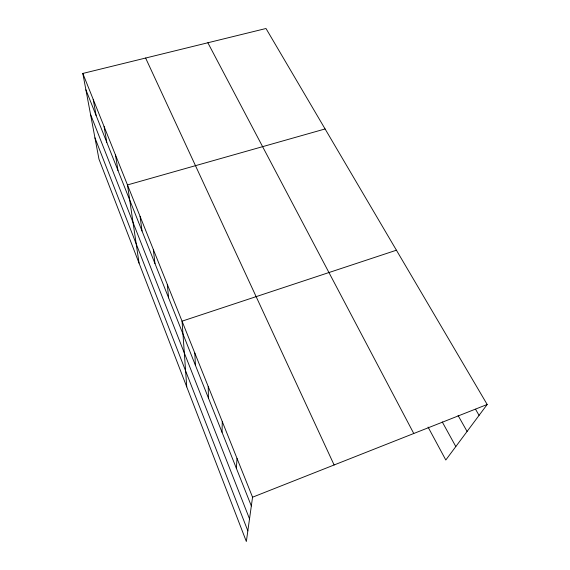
<?xml version="1.0" encoding="UTF-8"?>
<svg xmlns="http://www.w3.org/2000/svg" width="570" height="570" viewBox="0 0 570 570"><rect width="100%" height="100%" fill="white"/><g stroke="black" fill="none" stroke-linecap="round" stroke-linejoin="round"><path stroke-width="0.85" d="M222.036 432.26L222.279 421.608M236.329 468.219L237.042 458.451M82.821 73.445L252.56 497.204L246.347 541.5L98.959 159.115L82.821 73.445L265.998 28.5L487.179 404.486L445.804 459.997L428.063 427.08M252.56 497.204L487.179 404.486M396.421 250.209L182.051 321.166L186.746 386.866M325.092 128.963L127.48 184.936L139.059 263.141M475.522 409.224L479.071 415.366M458.095 415.509L467.087 431.447M442.249 421.921L455.822 446.567M207.858 42.764L413.77 433.499M145.621 58.033L334.113 464.978M85.899 89.789L251.334 505.968M90.523 114.342L249.525 518.85M94.955 137.855L247.843 530.877M93.209 99.379L96.109 115.468M104.089 126.54L106.79 142.343M115.503 155.026L117.976 170.487M140.077 216.379L142.03 230.993M153.33 249.475L154.976 263.561M167.302 284.352L168.606 297.846M194.833 353.079L195.396 365.249M208.228 386.524L208.406 397.974"/></g></svg>
